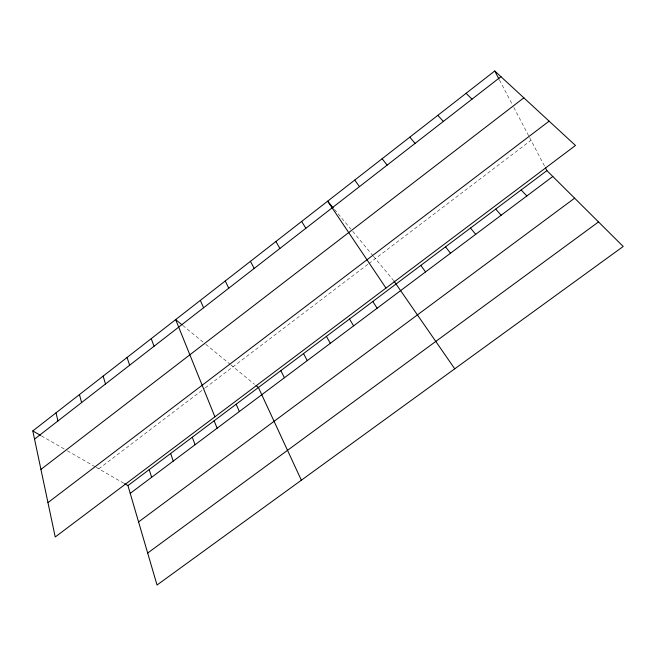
<?xml version="1.0" encoding="UTF-8"?>
<svg xmlns="http://www.w3.org/2000/svg" width="656" height="656" viewBox="0 0 656 656"><rect width="100%" height="100%" fill="white"/><g stroke="black" fill="none" stroke-linecap="round" stroke-linejoin="round"><path stroke-width="0.49" stroke-dasharray="3.28 2.46" d="M98.777 468.835L204.5 388.467M205.312 387.852L368.082 264.138M368.885 263.523L531.016 140.286M41.385 435.863L64.764 449.294M67.371 450.795L95.251 466.81M96.137 467.318L123.73 483.177M182.745 325.433L203.524 342.473M205.787 344.334L230.043 364.228M230.805 364.851L254.528 384.318M334.494 209.428L350.821 229.067M352.707 231.338L372.829 255.545M373.461 256.307L393.116 279.948M499.495 80.04L512.434 104.771M513.82 107.42L529.195 136.801M529.654 137.67L544.603 166.239"/><path stroke-width="0.98" d="M32.8 430.926L494.747 70.979L575.476 145.468L55.227 536.977L32.8 430.926L40.524 435.363M34.538 439.135L500.93 76.686M40.934 469.409L523.841 97.818M47.962 502.611L549.121 121.147M124.574 483.661L127.945 485.596L546.891 170.617L545.521 167.993M130.216 493.369L552.811 176.497M138.572 521.93L574.623 198.186M147.674 553.041L598.51 221.933M181.958 324.786L175.652 319.611L214.897 416.814M256.086 385.589L258.415 387.499L301.35 480.208M546.891 170.617L623.2 246.476L157.03 585.021L127.945 485.596M466.113 93.291L472 99.171M521.167 189.953L526.85 195.972M437.798 115.358L443.39 121.401M495.706 209.1L501.143 215.242M409.795 137.17L415.109 143.385M470.491 228.058L475.698 234.323M333.248 207.927L327.647 201.187L385.974 288.074M393.756 280.719L454.739 368.811M382.112 158.744L387.138 165.123M445.522 246.828L450.508 253.208M420.808 265.409L425.572 271.912M354.724 180.08L359.48 186.616M372.805 301.506L377.134 308.23M301.645 221.449L305.868 228.272M349.492 319.029L353.625 325.852M275.914 241.498L279.891 248.46M326.401 336.389L330.337 343.318M303.531 353.584L307.262 360.62M250.453 261.334L254.192 268.435M494.747 70.979L499.019 79.138M280.866 370.624L284.409 377.758M225.262 280.965L228.755 288.205M200.334 300.391L203.59 307.762M236.176 404.227L239.333 411.55M214.127 420.799L217.111 428.22M192.29 437.216L195.086 444.727M151.233 338.644L154.037 346.27M170.65 453.493L173.266 461.094M127.067 357.479L129.642 365.228M149.199 469.614L151.643 477.306M103.14 376.118L105.501 383.99M79.458 394.576L81.606 402.554M56.014 412.845L57.949 420.939"/></g></svg>
